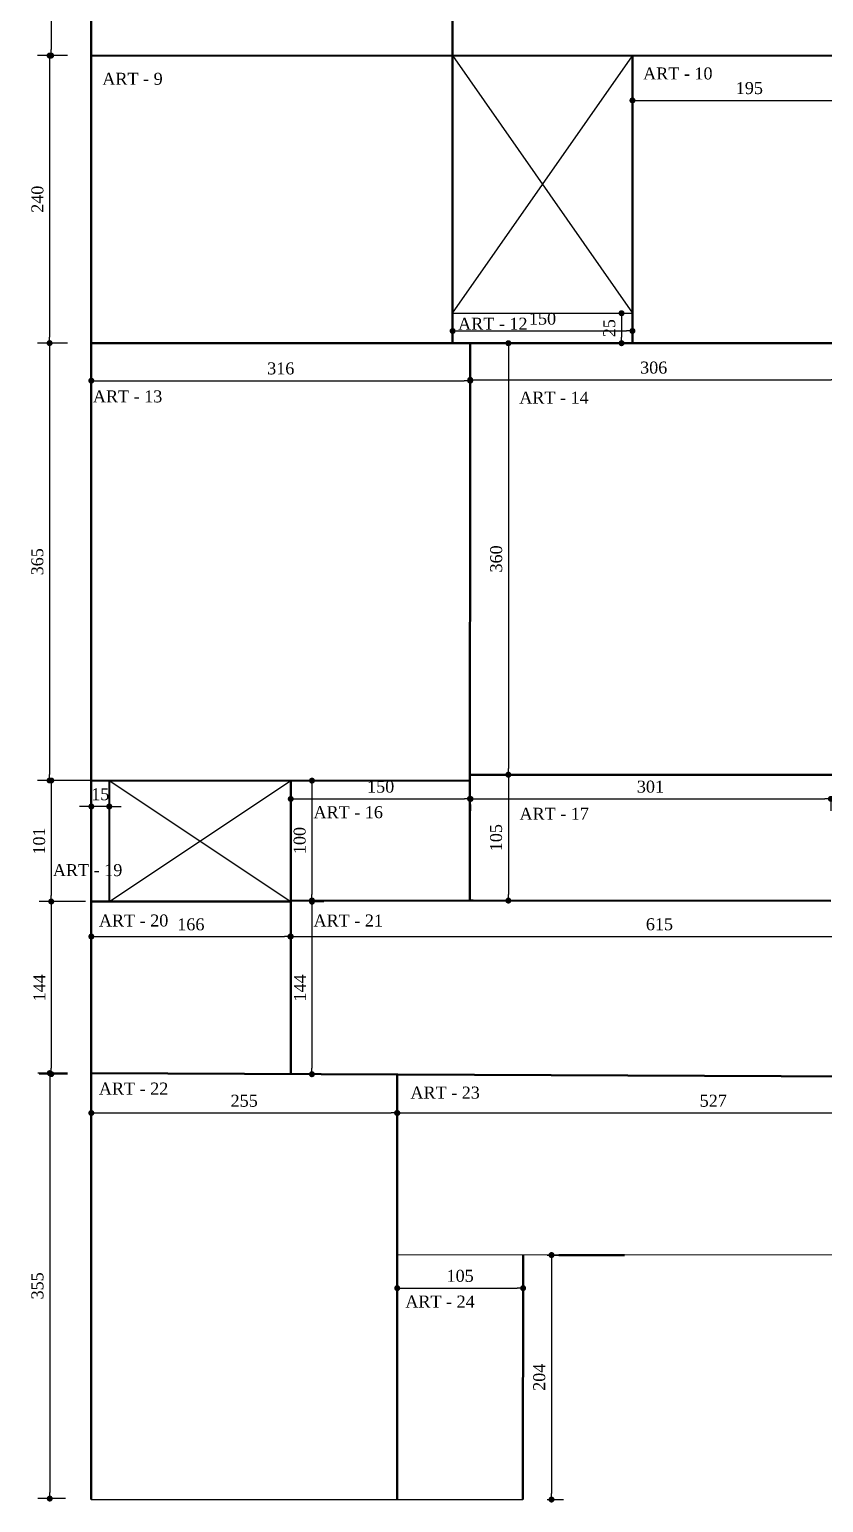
# Model space of a CAD drawing. Header units: centimetres. Extents: x -48696 to 156237, y -5617 to 29024.
# Drawn here: x 89190 to 89852, y 7368 to 8598 of the extents above; entities that cross this region are included whole.
import ezdxf

# ---------------------------------------------------------------- set-up
doc = ezdxf.new("R2010")
doc.units = ezdxf.units.CM
for name, color, linetype, lineweight in [('Parede Baixa', 5, 'Continuous', 50), ('Parede Corte', 4, 'Continuous', 40), ('Pilares Sub-solo', 7, 'Continuous', 70)]:
    doc.layers.add(name, color=color, linetype=linetype, lineweight=lineweight)
doc.layers.add('Piso', color=55, linetype='Continuous')
doc.styles.add('Valéria', font='romantic.ttf', dxfattribs={"height": 10})
doc.dimstyles.new('Cota - 50', dxfattribs={"dimtxt": 10, "dimasz": 5, "dimexe": 10, "dimexo": 20, "dimgap": 5, "dimtad": 1, "dimtxsty": 'Valéria', "dimblk": 'DOT', "dimcen": 0, "dimclrd": 12, "dimclre": 12, "dimclrt": 2, "dimazin": 2, "dimtfac": 1, "dimtix": 1, "dimtmove": 0, "dimatfit": 3, "dimldrblk": 'DOT', "dimfxl": 1, "dimarcsym": 0})

# ---------------------------------------------------------------- blocks, each defined once
blk = doc.blocks.new('_Dot')
at = {"color": 0, "linetype": 'ByBlock', "lineweight": -2}
blk.add_line((-0.5, 0), (-1, 0), dxfattribs=at)
at = {"color": 0, "linetype": 'ByBlock', "const_width": 0.5}
blk.add_lwpolyline([(-0.25, 0, 1), (0.25, 0, 1)], format="xyb", close=True, dxfattribs=at)
blk = doc.blocks.new('*D1539')
at = {"color": 12, "lineweight": -2, "transparency": 16777216}
for p, q in [((89221.3, 8695.9), (89197.8, 8695.9)), ((89207.8, 8690.9), (89207.8, 8580.9)), ((89221.3, 8575.9), (89197.8, 8575.9))]:
    blk.add_line(p, q, dxfattribs=at)
at = {"layer": 'Defpoints', "color": 0, "transparency": 16777216}
for p in [(89241.3, 8695.9), (89207.8, 8575.9), (89241.3, 8575.9)]:
    blk.add_point(p, dxfattribs=at)
at = {"color": 12, "lineweight": -2, "transparency": 16777216, "xscale": 5, "yscale": 5, "zscale": 5}
for p, rotation in [((89207.8, 8695.9), 90), ((89207.8, 8575.9), 270)]:
    blk.add_blockref('_Dot', p, dxfattribs=dict(at, rotation=rotation))
at = {"color": 2, "transparency": 16777216, "insert": (89197.7, 8635.9), "char_height": 10, "attachment_point": 5, "rotation": 90, "style": 'Valéria'}
blk.add_mtext('120', dxfattribs=at)
blk = doc.blocks.new('*D1546')
at = {"color": 12, "lineweight": -2, "transparency": 16777216}
for p, q in [((89692.6, 8555.8), (89692.6, 8528.5)), ((89887.7, 8555.7), (89887.7, 8528.5)), ((89697.6, 8538.5), (89882.7, 8538.5))]:
    blk.add_line(p, q, dxfattribs=at)
at = {"layer": 'Defpoints', "color": 0, "transparency": 16777216}
for p in [(89692.6, 8575.8), (89887.7, 8575.7), (89887.7, 8538.5)]:
    blk.add_point(p, dxfattribs=at)
at = {"color": 12, "lineweight": -2, "transparency": 16777216, "xscale": 5, "yscale": 5, "zscale": 5, "rotation": 180}
blk.add_blockref('_Dot', (89692.6, 8538.5), dxfattribs=at)
at = {"color": 12, "lineweight": -2, "transparency": 16777216, "xscale": 5, "yscale": 5, "zscale": 5}
blk.add_blockref('_Dot', (89887.7, 8538.5), dxfattribs=at)
at = {"color": 2, "transparency": 16777216, "insert": (89790.1, 8548.7), "char_height": 10, "attachment_point": 5, "style": 'Valéria'}
blk.add_mtext('195', dxfattribs=at)
blk = doc.blocks.new('*D1586')
at = {"color": 12, "lineweight": -2, "transparency": 16777216}
for p, q in [((89241.3, 7971), (89197.9, 7971)), ((89207.9, 7966), (89207.9, 7875)), ((89236.3, 7870), (89197.9, 7870))]:
    blk.add_line(p, q, dxfattribs=at)
at = {"layer": 'Defpoints', "color": 0, "transparency": 16777216}
for p in [(89261.3, 7971), (89207.9, 7870), (89256.3, 7870)]:
    blk.add_point(p, dxfattribs=at)
at = {"color": 12, "lineweight": -2, "transparency": 16777216, "xscale": 5, "yscale": 5, "zscale": 5}
for p, rotation in [((89207.9, 7971), 90), ((89207.9, 7870), 270)]:
    blk.add_blockref('_Dot', p, dxfattribs=dict(at, rotation=rotation))
at = {"color": 2, "transparency": 16777216, "insert": (89197.8, 7920.5), "char_height": 10, "attachment_point": 5, "rotation": 90, "style": 'Valéria'}
blk.add_mtext('101', dxfattribs=at)
blk = doc.blocks.new('*D1549')
at = {"color": 12, "lineweight": -2, "transparency": 16777216}
for p, q in [((89577.1, 7975.8), (89599.1, 7975.8)), ((89589.1, 7970.8), (89589.1, 7875.8)), ((89577.1, 7870.8), (89599.1, 7870.8))]:
    blk.add_line(p, q, dxfattribs=at)
at = {"layer": 'Defpoints', "color": 0, "transparency": 16777216}
for p in [(89557.1, 7975.8), (89557.1, 7870.8), (89589.1, 7870.8)]:
    blk.add_point(p, dxfattribs=at)
at = {"color": 12, "lineweight": -2, "transparency": 16777216, "xscale": 5, "yscale": 5, "zscale": 5}
for p, rotation in [((89589.1, 7975.8), 90), ((89589.1, 7870.8), 270)]:
    blk.add_blockref('_Dot', p, dxfattribs=dict(at, rotation=rotation))
at = {"color": 2, "transparency": 16777216, "insert": (89578.9, 7923.3), "char_height": 10, "attachment_point": 5, "rotation": 90, "style": 'Valéria'}
blk.add_mtext('105', dxfattribs=at)
blk = doc.blocks.new('*D1587')
at = {"color": 12, "lineweight": -2, "transparency": 16777216}
for p, q in [((89542.6, 8340.9), (89542.6, 8336.1)), ((89547.6, 8346.1), (89687.6, 8346.1)), ((89692.6, 8340.9), (89692.6, 8336.1))]:
    blk.add_line(p, q, dxfattribs=at)
at = {"layer": 'Defpoints', "color": 0, "transparency": 16777216}
for p in [(89542.6, 8360.9), (89692.6, 8360.9), (89692.6, 8346.1)]:
    blk.add_point(p, dxfattribs=at)
at = {"color": 12, "lineweight": -2, "transparency": 16777216, "xscale": 5, "yscale": 5, "zscale": 5, "rotation": 180}
blk.add_blockref('_Dot', (89542.6, 8346.1), dxfattribs=at)
at = {"color": 12, "lineweight": -2, "transparency": 16777216, "xscale": 5, "yscale": 5, "zscale": 5}
blk.add_blockref('_Dot', (89692.6, 8346.1), dxfattribs=at)
at = {"color": 2, "transparency": 16777216, "insert": (89617.6, 8356.3), "char_height": 10, "attachment_point": 5, "style": 'Valéria'}
blk.add_mtext('150', dxfattribs=at)
blk = doc.blocks.new('*D1588')
at = {"color": 12, "lineweight": -2, "transparency": 16777216}
for p, q in [((89672.6, 8360.9), (89673.5, 8360.9)), ((89683.5, 8355.9), (89683.5, 8340.9)), ((89672.6, 8335.9), (89673.5, 8335.9))]:
    blk.add_line(p, q, dxfattribs=at)
at = {"layer": 'Defpoints', "color": 0, "transparency": 16777216}
for p in [(89692.6, 8360.9), (89683.5, 8335.9), (89692.6, 8335.9)]:
    blk.add_point(p, dxfattribs=at)
at = {"color": 12, "lineweight": -2, "transparency": 16777216, "xscale": 5, "yscale": 5, "zscale": 5}
for p, rotation in [((89683.5, 8360.9), 90), ((89683.5, 8335.9), 270)]:
    blk.add_blockref('_Dot', p, dxfattribs=dict(at, rotation=rotation))
at = {"color": 2, "transparency": 16777216, "insert": (89673.3, 8348.4), "char_height": 10, "attachment_point": 5, "rotation": 90, "style": 'Valéria'}
blk.add_mtext('25', dxfattribs=at)
blk = doc.blocks.new('*D1591')
at = {"color": 12, "lineweight": -2, "transparency": 16777216}
for p, q in [((89241.3, 8316), (89241.3, 8294.6)), ((89557.3, 8316), (89557.3, 8294.6)), ((89246.3, 8304.6), (89552.3, 8304.6))]:
    blk.add_line(p, q, dxfattribs=at)
at = {"layer": 'Defpoints', "color": 0, "transparency": 16777216}
for p in [(89241.3, 8336), (89557.3, 8336), (89557.3, 8304.6)]:
    blk.add_point(p, dxfattribs=at)
at = {"color": 12, "lineweight": -2, "transparency": 16777216, "xscale": 5, "yscale": 5, "zscale": 5, "rotation": 180}
blk.add_blockref('_Dot', (89241.3, 8304.6), dxfattribs=at)
at = {"color": 12, "lineweight": -2, "transparency": 16777216, "xscale": 5, "yscale": 5, "zscale": 5}
blk.add_blockref('_Dot', (89557.3, 8304.6), dxfattribs=at)
at = {"color": 2, "transparency": 16777216, "insert": (89399.3, 8314.8), "char_height": 10, "attachment_point": 5, "style": 'Valéria'}
blk.add_mtext('316', dxfattribs=at)
blk = doc.blocks.new('*D1554')
at = {"color": 12, "lineweight": -2, "transparency": 16777216}
for p, q in [((89221.3, 8336), (89196.5, 8336)), ((89206.5, 8331), (89206.5, 7976)), ((89221.3, 7971), (89196.5, 7971))]:
    blk.add_line(p, q, dxfattribs=at)
at = {"layer": 'Defpoints', "color": 0, "transparency": 16777216}
for p in [(89241.3, 8336), (89206.5, 7971), (89241.3, 7971)]:
    blk.add_point(p, dxfattribs=at)
at = {"color": 12, "lineweight": -2, "transparency": 16777216, "xscale": 5, "yscale": 5, "zscale": 5}
for p, rotation in [((89206.5, 8336), 90), ((89206.5, 7971), 270)]:
    blk.add_blockref('_Dot', p, dxfattribs=dict(at, rotation=rotation))
at = {"color": 2, "transparency": 16777216, "insert": (89196.3, 8153.5), "char_height": 10, "attachment_point": 5, "rotation": 90, "style": 'Valéria'}
blk.add_mtext('365', dxfattribs=at)
blk = doc.blocks.new('*D1592')
at = {"color": 12, "lineweight": -2, "transparency": 16777216}
for p, q in [((89412.6, 7955.6), (89552.6, 7955.6)), ((89407.6, 7950.9), (89407.6, 7945.6)), ((89557.6, 7950.9), (89557.6, 7945.6))]:
    blk.add_line(p, q, dxfattribs=at)
at = {"layer": 'Defpoints', "color": 0, "transparency": 16777216}
for p in [(89407.6, 7970.9), (89557.6, 7970.9), (89557.6, 7955.6)]:
    blk.add_point(p, dxfattribs=at)
at = {"color": 12, "lineweight": -2, "transparency": 16777216, "xscale": 5, "yscale": 5, "zscale": 5, "rotation": 180}
blk.add_blockref('_Dot', (89407.6, 7955.6), dxfattribs=at)
at = {"color": 12, "lineweight": -2, "transparency": 16777216, "xscale": 5, "yscale": 5, "zscale": 5}
blk.add_blockref('_Dot', (89557.6, 7955.6), dxfattribs=at)
at = {"color": 2, "transparency": 16777216, "insert": (89482.6, 7965.8), "char_height": 10, "attachment_point": 5, "style": 'Valéria'}
blk.add_mtext('150', dxfattribs=at)
blk = doc.blocks.new('*D1593')
at = {"color": 12, "lineweight": -2, "transparency": 16777216}
for p, q in [((89425.3, 7965.9), (89425.3, 7875.9)), ((89427.6, 7970.9), (89435.3, 7970.9)), ((89427.6, 7870.9), (89435.3, 7870.9))]:
    blk.add_line(p, q, dxfattribs=at)
at = {"layer": 'Defpoints', "color": 0, "transparency": 16777216}
for p in [(89407.6, 7970.9), (89407.6, 7870.9), (89425.3, 7870.9)]:
    blk.add_point(p, dxfattribs=at)
at = {"color": 12, "lineweight": -2, "transparency": 16777216, "xscale": 5, "yscale": 5, "zscale": 5}
for p, rotation in [((89425.3, 7970.9), 90), ((89425.3, 7870.9), 270)]:
    blk.add_blockref('_Dot', p, dxfattribs=dict(at, rotation=rotation))
at = {"color": 2, "transparency": 16777216, "insert": (89415.1, 7920.9), "char_height": 10, "attachment_point": 5, "rotation": 90, "style": 'Valéria'}
blk.add_mtext('100', dxfattribs=at)
blk = doc.blocks.new('*D1555')
at = {"color": 12, "lineweight": -2, "transparency": 16777216}
for p, q in [((89221.3, 7870), (89197.9, 7870)), ((89207.9, 7865), (89207.9, 7731)), ((89221.3, 7726), (89197.9, 7726))]:
    blk.add_line(p, q, dxfattribs=at)
at = {"layer": 'Defpoints', "color": 0, "transparency": 16777216}
for p in [(89241.3, 7870), (89207.9, 7726), (89241.3, 7726)]:
    blk.add_point(p, dxfattribs=at)
at = {"color": 12, "lineweight": -2, "transparency": 16777216, "xscale": 5, "yscale": 5, "zscale": 5}
for p, rotation in [((89207.9, 7870), 90), ((89207.9, 7726), 270)]:
    blk.add_blockref('_Dot', p, dxfattribs=dict(at, rotation=rotation))
at = {"color": 2, "transparency": 16777216, "insert": (89197.9, 7798), "char_height": 10, "attachment_point": 5, "rotation": 90, "style": 'Valéria'}
blk.add_mtext('144', dxfattribs=at)
blk = doc.blocks.new('*D1556')
at = {"color": 12, "lineweight": -2, "transparency": 16777216}
for p, q in [((89241.3, 7850), (89241.3, 7830.8)), ((89407.3, 7849.9), (89407.3, 7830.8)), ((89246.3, 7840.8), (89402.3, 7840.8))]:
    blk.add_line(p, q, dxfattribs=at)
at = {"layer": 'Defpoints', "color": 0, "transparency": 16777216}
for p in [(89241.3, 7870), (89407.3, 7869.9), (89407.3, 7840.8)]:
    blk.add_point(p, dxfattribs=at)
at = {"color": 12, "lineweight": -2, "transparency": 16777216, "xscale": 5, "yscale": 5, "zscale": 5, "rotation": 180}
blk.add_blockref('_Dot', (89241.3, 7840.8), dxfattribs=at)
at = {"color": 12, "lineweight": -2, "transparency": 16777216, "xscale": 5, "yscale": 5, "zscale": 5}
blk.add_blockref('_Dot', (89407.3, 7840.8), dxfattribs=at)
at = {"color": 2, "transparency": 16777216, "insert": (89324.3, 7850.9), "char_height": 10, "attachment_point": 5, "style": 'Valéria'}
blk.add_mtext('166', dxfattribs=at)
blk = doc.blocks.new('*D1594')
at = {"color": 12, "lineweight": -2, "transparency": 16777216}
for p, q in [((89236.3, 7949.3), (89231.3, 7949.3)), ((89241.3, 7951), (89241.3, 7939.3)), ((89256.3, 7949.3), (89241.3, 7949.3)), ((89256.3, 7951), (89256.3, 7939.3)), ((89261.3, 7949.3), (89266.3, 7949.3))]:
    blk.add_line(p, q, dxfattribs=at)
at = {"layer": 'Defpoints', "color": 0, "transparency": 16777216}
for p in [(89241.3, 7971), (89256.3, 7971), (89241.3, 7949.3)]:
    blk.add_point(p, dxfattribs=at)
at = {"color": 12, "lineweight": -2, "transparency": 16777216, "xscale": 5, "yscale": 5, "zscale": 5}
blk.add_blockref('_Dot', (89241.3, 7949.3), dxfattribs=at)
at = {"color": 12, "lineweight": -2, "transparency": 16777216, "xscale": 5, "yscale": 5, "zscale": 5, "rotation": 180}
blk.add_blockref('_Dot', (89256.3, 7949.3), dxfattribs=at)
at = {"color": 2, "transparency": 16777216, "insert": (89248.8, 7959.5), "char_height": 10, "attachment_point": 5, "style": 'Valéria'}
blk.add_mtext('15', dxfattribs=at)
blk = doc.blocks.new('*D1557')
at = {"color": 12, "lineweight": -2, "transparency": 16777216}
for p, q in [((89557.1, 7955.8), (89557.1, 7945.7)), ((89562.1, 7955.7), (89853.1, 7955.7)), ((89858.1, 7955.7), (89858.1, 7945.7))]:
    blk.add_line(p, q, dxfattribs=at)
at = {"layer": 'Defpoints', "color": 0, "transparency": 16777216}
for p in [(89557.1, 7975.8), (89858.1, 7975.7), (89858.1, 7955.7)]:
    blk.add_point(p, dxfattribs=at)
at = {"color": 12, "lineweight": -2, "transparency": 16777216, "xscale": 5, "yscale": 5, "zscale": 5, "rotation": 180}
blk.add_blockref('_Dot', (89557.1, 7955.7), dxfattribs=at)
at = {"color": 12, "lineweight": -2, "transparency": 16777216, "xscale": 5, "yscale": 5, "zscale": 5}
blk.add_blockref('_Dot', (89858.1, 7955.7), dxfattribs=at)
at = {"color": 2, "transparency": 16777216, "insert": (89707.6, 7965.8), "char_height": 10, "attachment_point": 5, "style": 'Valéria'}
blk.add_mtext('301', dxfattribs=at)
blk = doc.blocks.new('*D1558')
at = {"color": 12, "lineweight": -2, "transparency": 16777216}
for p, q in [((89557.3, 8315.9), (89557.3, 8295.3)), ((89863.3, 8316), (89863.3, 8295.3)), ((89562.3, 8305.3), (89858.3, 8305.3))]:
    blk.add_line(p, q, dxfattribs=at)
at = {"layer": 'Defpoints', "color": 0, "transparency": 16777216}
for p in [(89557.3, 8335.9), (89863.3, 8336), (89863.3, 8305.3)]:
    blk.add_point(p, dxfattribs=at)
at = {"color": 12, "lineweight": -2, "transparency": 16777216, "xscale": 5, "yscale": 5, "zscale": 5, "rotation": 180}
blk.add_blockref('_Dot', (89557.3, 8305.3), dxfattribs=at)
at = {"color": 12, "lineweight": -2, "transparency": 16777216, "xscale": 5, "yscale": 5, "zscale": 5}
blk.add_blockref('_Dot', (89863.3, 8305.3), dxfattribs=at)
at = {"color": 2, "transparency": 16777216, "insert": (89710.3, 8315.5), "char_height": 10, "attachment_point": 5, "style": 'Valéria'}
blk.add_mtext('306', dxfattribs=at)
blk = doc.blocks.new('*D1559')
at = {"color": 12, "lineweight": -2, "transparency": 16777216}
for p, q in [((89577.3, 8335.9), (89599.1, 8335.9)), ((89589.1, 8330.9), (89589.1, 7980.9)), ((89577.2, 7975.9), (89599.1, 7975.9))]:
    blk.add_line(p, q, dxfattribs=at)
at = {"layer": 'Defpoints', "color": 0, "transparency": 16777216}
for p in [(89557.3, 8335.9), (89557.2, 7975.9), (89589.1, 7975.9)]:
    blk.add_point(p, dxfattribs=at)
at = {"color": 12, "lineweight": -2, "transparency": 16777216, "xscale": 5, "yscale": 5, "zscale": 5}
for p, rotation in [((89589.1, 8335.9), 90), ((89589.1, 7975.9), 270)]:
    blk.add_blockref('_Dot', p, dxfattribs=dict(at, rotation=rotation))
at = {"color": 2, "transparency": 16777216, "insert": (89579, 8155.9), "char_height": 10, "attachment_point": 5, "rotation": 90, "style": 'Valéria'}
blk.add_mtext('360', dxfattribs=at)
blk = doc.blocks.new('*D1561')
at = {"color": 12, "lineweight": -2, "transparency": 16777216}
for p, q in [((89407.6, 7840.9), (89407.6, 7830.8)), ((89412.6, 7840.8), (90017.6, 7840.8)), ((90022.6, 7840.9), (90022.6, 7830.8))]:
    blk.add_line(p, q, dxfattribs=at)
at = {"layer": 'Defpoints', "color": 0, "transparency": 16777216}
for p in [(89407.6, 7860.9), (90022.6, 7860.9), (90022.6, 7840.8)]:
    blk.add_point(p, dxfattribs=at)
at = {"color": 12, "lineweight": -2, "transparency": 16777216, "xscale": 5, "yscale": 5, "zscale": 5, "rotation": 180}
blk.add_blockref('_Dot', (89407.6, 7840.8), dxfattribs=at)
at = {"color": 12, "lineweight": -2, "transparency": 16777216, "xscale": 5, "yscale": 5, "zscale": 5}
blk.add_blockref('_Dot', (90022.6, 7840.8), dxfattribs=at)
at = {"color": 2, "transparency": 16777216, "insert": (89715.1, 7851), "char_height": 10, "attachment_point": 5, "style": 'Valéria'}
blk.add_mtext('615', dxfattribs=at)
blk = doc.blocks.new('*D1562')
at = {"color": 12, "lineweight": -2, "transparency": 16777216}
for p, q in [((89427.6, 7869.9), (89435.3, 7869.9)), ((89425.3, 7864.9), (89425.3, 7730.9)), ((89427.5, 7725.9), (89435.3, 7725.9))]:
    blk.add_line(p, q, dxfattribs=at)
at = {"layer": 'Defpoints', "color": 0, "transparency": 16777216}
for p in [(89407.6, 7869.9), (89407.5, 7725.9), (89425.3, 7725.9)]:
    blk.add_point(p, dxfattribs=at)
at = {"color": 12, "lineweight": -2, "transparency": 16777216, "xscale": 5, "yscale": 5, "zscale": 5}
for p, rotation in [((89425.3, 7869.9), 90), ((89425.3, 7725.9), 270)]:
    blk.add_blockref('_Dot', p, dxfattribs=dict(at, rotation=rotation))
at = {"color": 2, "transparency": 16777216, "insert": (89415.3, 7797.9), "char_height": 10, "attachment_point": 5, "rotation": 90, "style": 'Valéria'}
blk.add_mtext('144', dxfattribs=at)
blk = doc.blocks.new('*D1563')
at = {"color": 12, "lineweight": -2, "transparency": 16777216}
for p, q in [((89496.5, 7705.6), (89496.5, 7683.6)), ((90023.5, 7705.3), (90023.5, 7683.6)), ((89501.5, 7693.6), (90018.5, 7693.6))]:
    blk.add_line(p, q, dxfattribs=at)
at = {"layer": 'Defpoints', "color": 0, "transparency": 16777216}
for p in [(89496.5, 7725.6), (90023.5, 7725.3), (90023.5, 7693.6)]:
    blk.add_point(p, dxfattribs=at)
at = {"color": 12, "lineweight": -2, "transparency": 16777216, "xscale": 5, "yscale": 5, "zscale": 5, "rotation": 180}
blk.add_blockref('_Dot', (89496.5, 7693.6), dxfattribs=at)
at = {"color": 12, "lineweight": -2, "transparency": 16777216, "xscale": 5, "yscale": 5, "zscale": 5}
blk.add_blockref('_Dot', (90023.5, 7693.6), dxfattribs=at)
at = {"color": 2, "transparency": 16777216, "insert": (89760, 7703.7), "char_height": 10, "attachment_point": 5, "style": 'Valéria'}
blk.add_mtext('527', dxfattribs=at)
blk = doc.blocks.new('*D1596')
at = {"color": 12, "lineweight": -2, "transparency": 16777216}
for p, q in [((89241.3, 7706.8), (89241.3, 7683.6)), ((89496.3, 7705.6), (89496.3, 7683.6)), ((89246.3, 7693.6), (89491.3, 7693.6))]:
    blk.add_line(p, q, dxfattribs=at)
at = {"layer": 'Defpoints', "color": 0, "transparency": 16777216}
for p in [(89241.3, 7726.8), (89496.3, 7725.6), (89496.3, 7693.6)]:
    blk.add_point(p, dxfattribs=at)
at = {"color": 12, "lineweight": -2, "transparency": 16777216, "xscale": 5, "yscale": 5, "zscale": 5, "rotation": 180}
blk.add_blockref('_Dot', (89241.3, 7693.6), dxfattribs=at)
at = {"color": 12, "lineweight": -2, "transparency": 16777216, "xscale": 5, "yscale": 5, "zscale": 5}
blk.add_blockref('_Dot', (89496.3, 7693.6), dxfattribs=at)
at = {"color": 2, "transparency": 16777216, "insert": (89368.8, 7703.7), "char_height": 10, "attachment_point": 5, "style": 'Valéria'}
blk.add_mtext('255', dxfattribs=at)
blk = doc.blocks.new('*D1565')
at = {"color": 12, "lineweight": -2, "transparency": 16777216}
for p, q in [((89221.3, 7726.8), (89196.6, 7726.8)), ((89206.6, 7721.8), (89206.6, 7376.8)), ((89219.7, 7371.8), (89196.6, 7371.8))]:
    blk.add_line(p, q, dxfattribs=at)
at = {"layer": 'Defpoints', "color": 0, "transparency": 16777216}
for p in [(89241.3, 7726.8), (89206.6, 7371.8), (89239.7, 7371.8)]:
    blk.add_point(p, dxfattribs=at)
at = {"color": 12, "lineweight": -2, "transparency": 16777216, "xscale": 5, "yscale": 5, "zscale": 5}
for p, rotation in [((89206.6, 7726.8), 90), ((89206.6, 7371.8), 270)]:
    blk.add_blockref('_Dot', p, dxfattribs=dict(at, rotation=rotation))
at = {"color": 2, "transparency": 16777216, "insert": (89196.4, 7549.3), "char_height": 10, "attachment_point": 5, "rotation": 90, "style": 'Valéria'}
blk.add_mtext('355', dxfattribs=at)
blk = doc.blocks.new('*D1597')
at = {"color": 12, "lineweight": -2, "transparency": 16777216}
for p, q in [((89496.4, 7555.1), (89496.4, 7537.4)), ((89501.4, 7547.4), (89596.4, 7547.4)), ((89601.4, 7555), (89601.4, 7537.4))]:
    blk.add_line(p, q, dxfattribs=at)
at = {"layer": 'Defpoints', "color": 0, "transparency": 16777216}
for p in [(89496.4, 7575.1), (89601.4, 7575), (89601.4, 7547.4)]:
    blk.add_point(p, dxfattribs=at)
at = {"color": 12, "lineweight": -2, "transparency": 16777216, "xscale": 5, "yscale": 5, "zscale": 5, "rotation": 180}
blk.add_blockref('_Dot', (89496.4, 7547.4), dxfattribs=at)
at = {"color": 12, "lineweight": -2, "transparency": 16777216, "xscale": 5, "yscale": 5, "zscale": 5}
blk.add_blockref('_Dot', (89601.4, 7547.4), dxfattribs=at)
at = {"color": 2, "transparency": 16777216, "insert": (89548.9, 7557.6), "char_height": 10, "attachment_point": 5, "style": 'Valéria'}
blk.add_mtext('105', dxfattribs=at)
blk = doc.blocks.new('*D1566')
at = {"color": 12, "lineweight": -2, "transparency": 16777216}
for p, q in [((89621.4, 7575), (89635.1, 7575)), ((89625.1, 7570), (89625.1, 7376)), ((89621.4, 7371), (89635.1, 7371))]:
    blk.add_line(p, q, dxfattribs=at)
at = {"layer": 'Defpoints', "color": 0, "transparency": 16777216}
for p in [(89601.4, 7575), (89601.4, 7371), (89625.1, 7371)]:
    blk.add_point(p, dxfattribs=at)
at = {"color": 12, "lineweight": -2, "transparency": 16777216, "xscale": 5, "yscale": 5, "zscale": 5}
for p, rotation in [((89625.1, 7575), 90), ((89625.1, 7371), 270)]:
    blk.add_blockref('_Dot', p, dxfattribs=dict(at, rotation=rotation))
at = {"color": 2, "transparency": 16777216, "insert": (89614.9, 7473), "char_height": 10, "attachment_point": 5, "rotation": 90, "style": 'Valéria'}
blk.add_mtext('204', dxfattribs=at)
blk = doc.blocks.new('*D1602')
at = {"color": 12, "lineweight": -2, "transparency": 16777216}
for p, q in [((89221.3, 8575.9), (89196.5, 8575.9)), ((89206.5, 8570.9), (89206.5, 8341)), ((89221.2, 8336), (89196.5, 8336))]:
    blk.add_line(p, q, dxfattribs=at)
at = {"layer": 'Defpoints', "color": 0, "transparency": 16777216}
for p in [(89241.3, 8575.9), (89206.5, 8336), (89241.2, 8336)]:
    blk.add_point(p, dxfattribs=at)
at = {"color": 12, "lineweight": -2, "transparency": 16777216, "xscale": 5, "yscale": 5, "zscale": 5}
for p, rotation in [((89206.5, 8575.9), 90), ((89206.5, 8336), 270)]:
    blk.add_blockref('_Dot', p, dxfattribs=dict(at, rotation=rotation))
at = {"color": 2, "transparency": 16777216, "insert": (89196.4, 8456), "char_height": 10, "attachment_point": 5, "rotation": 90, "style": 'Valéria'}
blk.add_mtext('240', dxfattribs=at)

msp = doc.modelspace()

# ---------------------------------------------------------------- linework, layer by layer
at = {"color": 5}
for p, q in [((89542.61467, 8360.92531), (89692.61205, 8360.8817)), ((90023.13467, 7574.74626), (89496.36725, 7575.05349)), ((89241.25699, 7371.01096), (89601.24826, 7371.01096))]:
    msp.add_line(p, q, dxfattribs=at)
msp.add_line((89557.29441, 8335.92395), (89557.29441, 8335.92281))
at = {"layer": 'Parede Baixa'}
for p, q in [((89241.25699, 9216.01598), (89241.25699, 8360.92531)), ((89542.61467, 8695.91659), (89542.61467, 8360.92531)), ((89692.61467, 8575.7872), (89692.61467, 8360.87733)), ((89241.25699, 8360.92531), (89241.25699, 7371.01096)), ((89542.61467, 8360.92531), (89542.61467, 8335.92531)), ((89692.61467, 8360.92531), (89692.61467, 8335.8817)), ((89241.25699, 8336.01294), (89547.29441, 8335.92395)), ((89547.29441, 8335.92395), (89848.33182, 8335.83642)), ((89557.29441, 8335.92104), (89557.02314, 7870.83055)), ((89848.33182, 8335.83642), (90023.36099, 8335.78552)), ((89557.08293, 7970.83106), (89241.25699, 7971.01543)), ((89407.61467, 7970.91831), (89407.61467, 7726.03441)), ((89557.08438, 7975.83054), (90023.15088, 7975.5587)), ((89241.25699, 7870.01472), (89407.687, 7869.91765)), ((89407.61467, 7870.9177), (89858.11277, 7870.65494)), ((89557.02314, 7870.83055), (89559.61467, 7870.82904)), ((89241.25699, 7726.76989), (90023.11206, 7723.31325)), ((89496.24824, 7371.01096), (89496.45508, 7725.64164)), ((89601.24826, 7371.01096), (89601.36724, 7574.99225)), ((89621.36717, 7574.87062), (89621.36717, 7574.88245)), ((89631.07782, 7574.9735), (89686.02507, 7574.9848))]:
    msp.add_line(p, q, dxfattribs=at)
at = {"layer": 'Parede Baixa', "color": 5}
msp.add_line((89241.25699, 8575.91845), (89887.67865, 8575.73048), dxfattribs=at)
at = {"layer": 'Parede Corte', "color": 5}
msp.add_line((89256.25699, 7971.00667), (89256.25699, 7870.00598), dxfattribs=at)
at = {"layer": 'Piso'}
for p, q in [((89542.61467, 8575.83082), (89692.61471, 8360.90915)), ((89542.61467, 8360.92531), (89692.61467, 8575.7872)), ((89256.25699, 7971.00667), (89407.687, 7869.91765)), ((89256.32931, 7870.00593), (89407.61467, 7970.91831))]:
    msp.add_line(p, q, dxfattribs=at)

# ---------------------------------------------------------------- texts
at = {"layer": 'Pilares Sub-solo', "color": 7, "char_height": 10, "attachment_point": 1, "style": 'Valéria'}
for s, insert in [('{\\C1;ART - 9}', (89250.46891, 8561.53466)), ('{\\C1;ART - 10}', (89701.47835, 8565.97066)), ('{\\C1;ART - 12}', (89547.17736, 8357.16433)), ('{\\C1;ART - 13}', (89242.61291, 8296.50877)), ('{\\C1;ART - 14}', (89598.22011, 8295.50833)), ('{\\C1;ART - 16}', (89426.61277, 7949.5408)), ('{\\C1;ART - 17}', (89598.39866, 7948.23934)), ('{\\C1;ART - 19}', (89209.24069, 7901.20646)), ('{\\C1;ART - 20}', (89247.61291, 7859.16061)), ('{\\C1;ART - 21}', (89426.61277, 7859.16061)), ('{\\C1;ART - 22}', (89247.59529, 7718.92428)), ('{\\C1;ART - 23}', (89507.42979, 7715.57368)), ('{\\C1;ART - 24}', (89503.176, 7541.18589))]:
    msp.add_mtext_dynamic_manual_height_columns(s, width=228.393323, gutter_width=50, heights=[9.00998], dxfattribs=dict(at, insert=insert))

# ---------------------------------------------------------------- dimensions: what is measured, and where the dimension line sits
for base, p1, p2, override, picture, middle in [((89207.76335, 8575.91845), (89241.25699, 8695.91659), (89241.25699, 8575.91845), {"dimtxsty": 'Valéria', "dimtmove": 1}, '*D1539', (89197.6524, 8635.91752)), ((89683.48548, 8335.8817), (89692.61467, 8360.87733), (89692.61467, 8335.8817), {"dimtxsty": 'Valéria'}, '*D1588', (89673.29317, 8348.37952)), ((89206.46835, 7971.01543), (89241.25699, 8336.01294), (89241.25699, 7971.01543), {"dimtxsty": 'Valéria'}, '*D1554', (89196.27604, 8153.51419)), ((89589.13099, 7975.92106), (89557.29441, 8335.92104), (89557.18972, 7975.92106), {"dimtxsty": 'Valéria'}, '*D1559', (89578.98306, 8155.92105)), ((89589.13099, 7870.83052), (89557.08438, 7975.83054), (89557.08438, 7870.83052), {"dimtxsty": 'Valéria'}, '*D1549', (89578.93868, 7923.33053)), ((89207.88477, 7870.00593), (89261.25699, 7971.00375), (89256.32931, 7870.00593), {"dimtxsty": 'Valéria', "dimtmove": 1}, '*D1586', (89197.77383, 7920.50484)), ((89425.25685, 7870.91773), (89407.61467, 7970.91831), (89407.55635, 7870.91773), {"dimtxsty": 'Valéria'}, '*D1593', (89415.1459, 7920.91802)), ((89207.88477, 7726.01472), (89241.25699, 7870.01472), (89241.25699, 7726.01472), {"dimtxsty": 'Valéria'}, '*D1555', (89197.88477, 7798.01472)), ((89425.25685, 7725.91772), (89407.61467, 7869.9177), (89407.53068, 7725.91772), {"dimtxsty": 'Valéria'}, '*D1562', (89415.25685, 7797.91771)), ((89206.64018, 7371.77336), (89241.25699, 7726.76989), (89239.68752, 7371.77336), {"dimtxsty": 'Valéria'}, '*D1565', (89196.44787, 7549.27163)), ((89625.05154, 7370.99222), (89601.36724, 7574.99225), (89601.36724, 7370.99222), {"dimtxsty": 'Valéria'}, '*D1566', (89614.94059, 7472.99224))]:
    dim = msp.add_linear_dim(base=base, p1=p1, p2=p2, angle=90, dimstyle='Cota - 50', override=override)
    dim.commit()
    dim.dimension.update_dxf_attribs({"geometry": picture, "text_midpoint": middle})
dim = msp.add_linear_dim(base=(89206.51335, 8336.01296), p1=(89241.25699, 8575.91845), p2=(89241.18723, 8336.01296), angle=90, text='240', dimstyle='Cota - 50', override={"dimtxsty": 'Valéria'})
dim.commit()
dim.dimension.update_dxf_attribs({"geometry": '*D1602', "text_midpoint": (89196.4024, 8455.96571)})
dim = msp.add_linear_dim(base=(89887.67865, 8538.46188), p1=(89692.61467, 8575.7872), p2=(89887.67865, 8575.73048), text='195', dimstyle='Cota - 50', override={"dimtxsty": 'Valéria'})
dim.commit()
dim.dimension.update_dxf_attribs({"geometry": '*D1546', "text_midpoint": (89790.14666, 8548.71336)})
for base, p1, p2, picture, middle in [((89692.61467, 8346.12306), (89542.61467, 8360.92531), (89692.61467, 8360.92531), '*D1587', (89617.61467, 8356.31536)), ((89557.25699, 8304.6161), (89241.25699, 8336.01294), (89557.25699, 8336.01294), '*D1591', (89399.25699, 8314.76403)), ((89863.25699, 8305.31452), (89557.25699, 8335.90948), (89863.25699, 8336.01294), '*D1558', (89710.25699, 8315.46245)), ((89241.25699, 7949.26006), (89256.25699, 7971.00667), (89241.25699, 7971.00375), '*D1594', (89248.75699, 7959.45237)), ((89557.61467, 7955.57033), (89407.61467, 7970.91831), (89557.61467, 7970.91831), '*D1592', (89482.61467, 7965.76264)), ((89858.08433, 7955.65938), (89557.08438, 7975.83054), (89858.08433, 7975.65498), '*D1557', (89707.58436, 7965.77033)), ((89407.25699, 7840.79885), (89241.25699, 7870.01472), (89407.25699, 7869.9179), '*D1556', (89324.25699, 7850.94678)), ((90022.61467, 7840.79885), (89407.61467, 7860.91769), (90022.61467, 7860.91769), '*D1561', (89715.11467, 7850.99116)), ((89496.25699, 7693.55558), (89241.25699, 7726.76989), (89496.25699, 7725.64252), '*D1596', (89368.75699, 7703.74789)), ((90023.45499, 7693.55558), (89496.45508, 7725.64164), (90023.45499, 7725.33427), '*D1563', (89759.95504, 7703.74789)), ((89601.36724, 7547.42721), (89496.36725, 7575.05349), (89601.36724, 7574.99225), '*D1597', (89548.86724, 7557.61951))]:
    dim = msp.add_linear_dim(base=base, p1=p1, p2=p2, dimstyle='Cota - 50', override={"dimtxsty": 'Valéria'})
    dim.commit()
    dim.dimension.update_dxf_attribs({"geometry": picture, "text_midpoint": middle})

doc.saveas('drawing.dxf')
